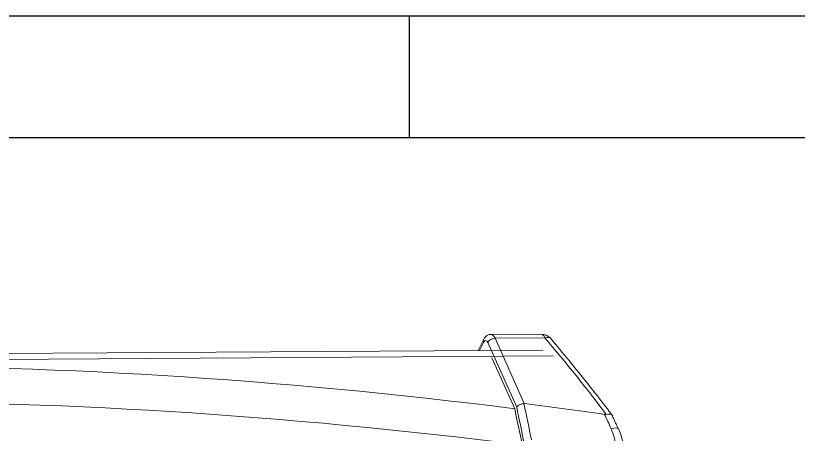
# Model space of a CAD drawing. Header units: millimetres. Extents: x -56 to 1013, y 0 to 900.
# Drawn here: x 829.1 to 944.8, y 838.3 to 900.2 of the extents above; entities that cross this region are included whole.
import ezdxf

# ---------------------------------------------------------------- set-up
doc = ezdxf.new("R2010")
doc.units = ezdxf.units.MM
doc.header["$MEASUREMENT"] = 0
doc.layers.get('0').update_dxf_attribs({"linetype": 'CONTINUOUS'})
doc.layers.add('1', color=7, linetype='CONTINUOUS')

# ---------------------------------------------------------------- blocks, each defined once
blk = doc.blocks.new('SUN_6HWZ35TKK40GSGJE8VEUYAXIAKM')
at = {"color": 7, "linetype": 'Continuous'}
for p, q in [((-594, 420), (0, 420)), ((-70, 410), (-70, 420)), ((-584, 410), (-10, 410))]:
    blk.add_line(p, q, dxfattribs=at)
blk = doc.blocks.new('dhg')
at = {"layer": '1', "color": 0, "linetype": 'Continuous', "lineweight": 18}
for p, q in [((871.03, 355.54), (870.27, 353.97)), ((879.53, 356.38), (872.15, 356.33)), ((879.86, 354.03), (672.31, 352.69)), ((875.66, 345.35), (872.28, 352.89))]:
    blk.add_line(p, q, dxfattribs=at)
at = {"layer": '1', "color": 0, "linetype": 'Continuous', "lineweight": 13}
for p, q in [((872.76, 355.77), (880.13, 355.82)), ((877.08, 346.11), (872.76, 355.77)), ((870.47, 353.97), (871.04, 355.16)), ((871.68, 355.14), (875.95, 345.59)), ((881.39, 353.15), (672.7, 351.8))]:
    blk.add_line(p, q, dxfattribs=at)
at = {"layer": '1', "color": 0, "linetype": 'Continuous', "lineweight": 18}
blk.add_arc((879.54, 354.48), 1.9, 40.3544, 90.3711, dxfattribs=at)
at = {"layer": '1', "color": 0, "linetype": 'Continuous', "lineweight": 13}
for centre, major_axis, ratio, start_param, end_param in [((871.84, 355.15), (-0.811, 0.39), 0.639965, 6.282159, 6.919165), ((871.35, 354.43), (0.01, 1), 0.456406, 5.498036, 7.051379), ((872.48, 355.13), (0.821, 0.368), 0.629247, 0.960605, 2.513948), ((872.15, 354.43), (0, 1.9), 0.45119, 5.494979, 6.289951), ((879.54, 354.48), (-0.01, 1.9), 0.445357, 5.491704, 6.283181), ((879.54, 354.48), (-1.45, -1.23), 0.465403, 3.141624, 3.944872), ((694.67, 302.03), (223.81, -99.15), 0.63695, 0.854893, 0.922649)]:
    blk.add_ellipse(centre, major_axis=major_axis, ratio=ratio, start_param=start_param, end_param=end_param, dxfattribs=at)
at = {"layer": '1', "color": 0, "linetype": 'Continuous', "lineweight": 18}
for centre, major_axis, ratio, start_param, end_param in [((975.42, -101.5), (-584.11, 258.78), 0.63695, 5.152549, 5.503276), ((974.79, -102.91), (579.08, -256.56), 0.63695, 2.00947, 2.36298), ((975.89, -100.44), (583.87, -258.68), 0.63695, 1.989628, 2.009429), ((889.27, 341.59), (1.73, 0.78), 0.281505, 0.00029, 1.065353)]:
    blk.add_ellipse(centre, major_axis=major_axis, ratio=ratio, start_param=start_param, end_param=end_param, dxfattribs=at)
for points, knots in [([(872.15, 356.31), (872.07, 356.32), (871.86, 356.32), (871.54, 356.17), (871.23, 355.9), (871.09, 355.67), (871.03, 355.54)], [0, 0, 0, 0, 0.145536, 0.427661, 0.698199, 1, 1, 1, 1]), ([(890.18, 344.25), (889.46, 345.2), (887.35, 347.95), (884.29, 351.77), (881.91, 354.63), (880.99, 355.71)], [0, 0, 0, 0, 0.246431, 0.714122, 1, 1, 1, 1]), ([(877.03, 346.11), (876.94, 346.11), (876.84, 346.09), (876.65, 346.05), (876.55, 346.01), (876.37, 345.94), (876.28, 345.89), (876.13, 345.79), (876.07, 345.73), (875.99, 345.65), (875.97, 345.62), (875.95, 345.6), (875.95, 345.59), (875.95, 345.59)], [0, 0, 0, 0, 0.222157, 0.222157, 0.444202, 0.444202, 0.667966, 0.667966, 0.895005, 0.895005, 0.992337, 0.992337, 1, 1, 1, 1]), ([(889.21, 344.51), (889.15, 344.5), (889.08, 344.5), (889, 344.5), (888.97, 344.51), (888.95, 344.51)], [0, 0, 0, 0, 0.768099, 0.768099, 1, 1, 1, 1]), ([(889.21, 344.51), (889.37, 344.55), (889.53, 344.57), (889.79, 344.56), (889.9, 344.53), (890.03, 344.44), (890.08, 344.4), (890.1, 344.34)], [0, 0, 0, 0, 0.368086, 0.368086, 0.736035, 0.736035, 1, 1, 1, 1]), ([(891.78, 337.81), (891.8, 337.95), (891.88, 338.53), (891.81, 339.6), (891.54, 340.99), (891.23, 341.93), (891, 342.38), (891, 342.38)], [0, 0, 0, 0, 0.089964, 0.384918, 0.68796, 0.999257, 1, 1, 1, 1])]:
    blk.add_open_spline(points, degree=3, knots=knots, dxfattribs=at)
for points, degree in [([(875.66, 345.35), (876.03, 343.56), (876.41, 341.77), (876.78, 339.99)], 3), ([(877.03, 346.11), (877.05, 346.11), (877.07, 346.11), (877.08, 346.11)], 3), ([(890.98, 342.37), (890.08, 344.33)], 1)]:
    blk.add_open_spline(points, degree=degree, dxfattribs=at)
at = {"layer": '1', "color": 0, "linetype": 'Continuous', "lineweight": 13}
for points in [[(875.95, 345.59), (876.32, 343.8), (876.69, 342.02), (877.06, 340.23)], [(878.15, 340.74), (877.78, 342.53), (877.4, 344.32), (877.03, 346.11)], [(888.95, 344.51), (889.28, 343.81), (889.6, 343.1), (889.92, 342.4)], [(889.92, 342.4), (890.42, 341.3), (890.64, 340.16), (890.57, 339.05)]]:
    blk.add_open_spline(points, degree=3, dxfattribs=at)

msp = doc.modelspace()

# ---------------------------------------------------------------- block references
at = {"xscale": 1.8, "yscale": 1.8, "zscale": 1.8}
msp.add_blockref('SUN_6HWZ35TKK40GSGJE8VEUYAXIAKM', (1013.34, 144.22), dxfattribs=at)
at = {"lineweight": 18}
msp.add_blockref('dhg', (27.23, 496.76), dxfattribs=at)

doc.saveas('drawing.dxf')
